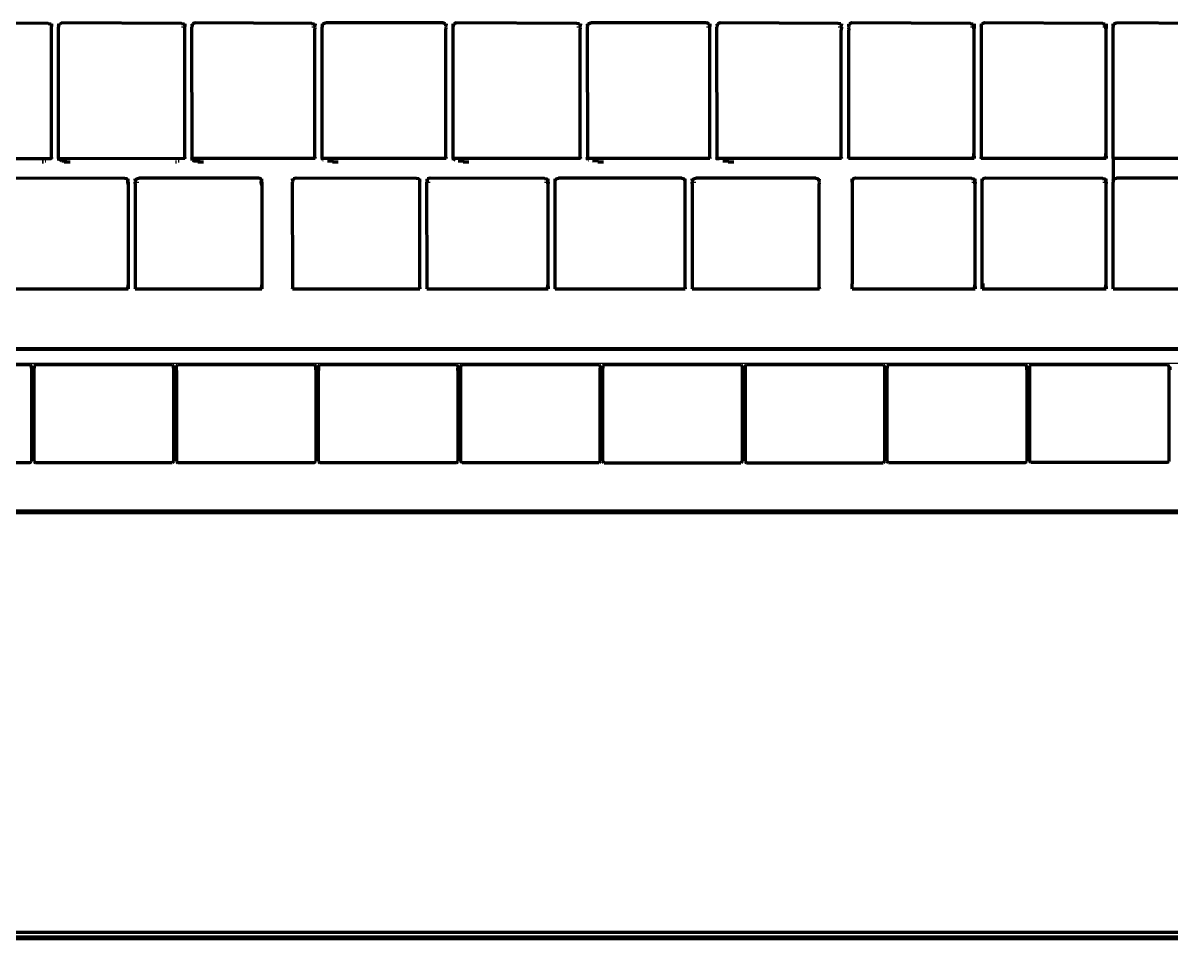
# Model space of a CAD drawing. Header units: millimetres. Extents: x 4307 to 31003, y 2809 to 20009.
# Drawn here: x 17508.6 to 17622.6, y 9454 to 9545 of the extents above; entities that cross this region are included whole.
import ezdxf

# ---------------------------------------------------------------- set-up
doc = ezdxf.new("R2010")
doc.units = ezdxf.units.MM
doc.layers.add('ProfileEdges', color=7, linetype='Continuous')

msp = doc.modelspace()

# ---------------------------------------------------------------- linework, layer by layer
for p, q in [((17511.06, 9544.88), (17511.31, 9544.88)), ((17511.31, 9544.88), (17511.4, 9544.88)), ((17511.4, 9544.54), (17511.31, 9544.54)), ((17512.08, 9544.88), (17512.17, 9544.88)), ((17524.3, 9544.88), (17524.56, 9544.88)), ((17524.64, 9544.54), (17524.3, 9544.54)), ((17524.56, 9544.88), (17524.64, 9544.88)), ((17525.33, 9544.88), (17525.41, 9544.88)), ((17525.41, 9544.88), (17525.67, 9544.88)), ((17537.23, 9544.88), (17537.49, 9544.88)), ((17537.58, 9544.54), (17537.23, 9544.54)), ((17537.49, 9544.88), (17537.58, 9544.88)), ((17538.26, 9544.88), (17538.35, 9544.88)), ((17538.35, 9544.54), (17538.26, 9544.54)), ((17538.35, 9544.88), (17538.6, 9544.88)), ((17550.24, 9544.88), (17550.5, 9544.88)), ((17550.5, 9544.88), (17550.58, 9544.88)), ((17550.58, 9544.54), (17550.5, 9544.54)), ((17551.27, 9544.88), (17551.36, 9544.88)), ((17551.36, 9544.88), (17551.61, 9544.88)), ((17563.56, 9544.88), (17563.82, 9544.88)), ((17563.91, 9544.54), (17563.56, 9544.54)), ((17563.82, 9544.88), (17563.91, 9544.88)), ((17564.59, 9544.88), (17564.68, 9544.88)), ((17564.68, 9544.54), (17564.59, 9544.54)), ((17564.68, 9544.88), (17564.93, 9544.88)), ((17576.43, 9544.88), (17576.68, 9544.88)), ((17576.77, 9544.54), (17576.43, 9544.54)), ((17576.68, 9544.88), (17576.77, 9544.88)), ((17577.46, 9544.88), (17577.54, 9544.88)), ((17577.54, 9544.54), (17577.46, 9544.54)), ((17577.54, 9544.88), (17577.8, 9544.88)), ((17589.5, 9544.88), (17589.76, 9544.88)), ((17589.84, 9544.54), (17589.5, 9544.54)), ((17589.76, 9544.88), (17589.84, 9544.88)), ((17590.53, 9544.88), (17590.61, 9544.88)), ((17590.61, 9544.54), (17590.53, 9544.54)), ((17590.61, 9544.88), (17590.87, 9544.88)), ((17602.66, 9544.88), (17602.81, 9544.88)), ((17602.93, 9544.54), (17602.66, 9544.54)), ((17602.87, 9544.86), (17603, 9544.88)), ((17603, 9544.54), (17602.93, 9544.54)), ((17603.69, 9544.88), (17603.77, 9544.88)), ((17603.77, 9544.88), (17604.03, 9544.88)), ((17615.78, 9544.88), (17615.93, 9544.88)), ((17616.05, 9544.54), (17615.78, 9544.54)), ((17615.99, 9544.86), (17616.12, 9544.88)), ((17616.12, 9544.54), (17616.05, 9544.54)), ((17616.8, 9544.88), (17616.89, 9544.88)), ((17616.89, 9544.54), (17616.8, 9544.54)), ((17616.89, 9544.88), (17617.15, 9544.88)), ((17518.68, 9529.52), (17506.66, 9529.48)), ((17547.63, 9529.52), (17535.41, 9529.48)), ((17560.36, 9529.52), (17548.74, 9529.48)), ((17602.77, 9529.52), (17590.97, 9529.48)), ((17615.78, 9529.52), (17603.88, 9529.48)), ((17519.02, 9529.48), (17518.94, 9529.48)), ((17518.94, 9529.15), (17519.02, 9529.15)), ((17519.79, 9529.48), (17519.71, 9529.48)), ((17519.71, 9529.15), (17520.05, 9529.15)), ((17532.21, 9529.48), (17519.79, 9529.48)), ((17532.29, 9529.48), (17532.21, 9529.48)), ((17532.22, 9529.15), (17532.29, 9529.15)), ((17535.41, 9529.48), (17535.33, 9529.48)), ((17547.97, 9529.48), (17547.89, 9529.48)), ((17547.89, 9529.15), (17547.97, 9529.15)), ((17548.74, 9529.48), (17548.66, 9529.48)), ((17548.66, 9529.15), (17549, 9529.15)), ((17560.36, 9529.15), (17560.65, 9529.15)), ((17560.7, 9529.48), (17560.62, 9529.48)), ((17560.65, 9529.15), (17560.7, 9529.15)), ((17561.48, 9529.48), (17561.39, 9529.48)), ((17561.39, 9529.15), (17561.48, 9529.15)), ((17574.24, 9529.48), (17561.48, 9529.48)), ((17574.33, 9529.48), (17574.24, 9529.48)), ((17575.1, 9529.48), (17575.01, 9529.48)), ((17575.01, 9529.15), (17575.36, 9529.15)), ((17587.56, 9529.48), (17575.1, 9529.48)), ((17587.64, 9529.48), (17587.56, 9529.48)), ((17590.97, 9529.48), (17590.89, 9529.48)), ((17590.89, 9529.15), (17590.97, 9529.15)), ((17602.77, 9529.15), (17603.06, 9529.15)), ((17603.11, 9529.48), (17603.02, 9529.48)), ((17603.06, 9529.15), (17603.11, 9529.15)), ((17603.88, 9529.48), (17603.79, 9529.48)), ((17603.79, 9529.15), (17603.88, 9529.15)), ((17615.78, 9529.15), (17616.07, 9529.15)), ((17616.12, 9529.48), (17616.03, 9529.48)), ((17616.07, 9529.15), (17616.12, 9529.15)), ((17616.8, 9529.48), (17616.89, 9529.48)), ((17616.8, 9529.15), (17616.89, 9529.15)), ((17616.89, 9529.48), (17628.79, 9529.48)), ((17481.43, 9512.47), (17683.2, 9512.47)), ((17683.2, 9511.14), (17481.43, 9511.14))]:
    msp.add_line(p, q)
at = {"layer": 'ProfileEdges', "lineweight": 211}
for p, q in [((17511.06, 9544.92), (17499.35, 9544.97)), ((17511.06, 9544.92), (17511.31, 9544.88)), ((17511.31, 9544.88), (17511.38, 9544.62)), ((17511.4, 9544.88), (17511.38, 9544.62)), ((17511.4, 9544.54), (17511.38, 9544.62)), ((17511.38, 9544.24), (17511.4, 9544.54)), ((17512.08, 9544.88), (17512.1, 9544.62)), ((17512.1, 9544.62), (17512.08, 9544.54)), ((17512.1, 9531.62), (17512.08, 9544.54)), ((17512.1, 9544.62), (17512.17, 9544.88)), ((17512.17, 9544.88), (17512.27, 9544.88)), ((17512.43, 9544.97), (17512.27, 9544.88)), ((17524.3, 9544.92), (17512.43, 9544.97)), ((17524.3, 9544.92), (17524.56, 9544.88)), ((17524.56, 9544.88), (17524.62, 9544.62)), ((17524.64, 9544.88), (17524.62, 9544.62)), ((17524.64, 9544.54), (17524.62, 9544.62)), ((17524.62, 9544.24), (17524.64, 9544.54)), ((17525.33, 9544.88), (17525.35, 9544.62)), ((17525.35, 9544.62), (17525.33, 9544.54)), ((17525.35, 9531.62), (17525.33, 9544.54)), ((17525.35, 9544.62), (17525.41, 9544.88)), ((17525.67, 9544.97), (17525.41, 9544.88)), ((17537.23, 9544.92), (17525.67, 9544.97)), ((17537.23, 9544.92), (17537.49, 9544.88)), ((17537.49, 9544.88), (17537.55, 9544.62)), ((17537.58, 9544.88), (17537.55, 9544.62)), ((17537.58, 9544.54), (17537.55, 9544.62)), ((17537.55, 9544.24), (17537.58, 9544.54)), ((17538.26, 9544.88), (17538.28, 9544.62)), ((17538.28, 9544.62), (17538.26, 9544.54)), ((17538.28, 9544.24), (17538.26, 9544.54)), ((17538.28, 9544.62), (17538.35, 9544.88)), ((17538.35, 9544.88), (17538.6, 9544.97)), ((17550.24, 9544.97), (17538.6, 9544.97)), ((17550.5, 9544.88), (17550.24, 9544.97)), ((17550.56, 9544.62), (17550.5, 9544.88)), ((17550.58, 9544.88), (17550.56, 9544.62)), ((17550.58, 9544.54), (17550.56, 9544.62)), ((17550.56, 9544.24), (17550.58, 9544.54)), ((17551.29, 9544.62), (17551.27, 9544.88)), ((17551.29, 9544.62), (17551.36, 9544.88)), ((17551.29, 9531.62), (17551.29, 9544.62)), ((17551.61, 9544.97), (17551.36, 9544.88)), ((17563.56, 9544.92), (17551.61, 9544.97)), ((17563.82, 9544.88), (17563.56, 9544.92)), ((17563.82, 9544.88), (17563.89, 9544.62)), ((17563.91, 9544.88), (17563.89, 9544.62)), ((17563.91, 9544.54), (17563.89, 9544.62)), ((17563.89, 9544.24), (17563.91, 9544.54)), ((17564.59, 9544.88), (17564.61, 9544.62)), ((17564.61, 9544.62), (17564.59, 9544.54)), ((17564.59, 9544.54), (17564.61, 9531.62)), ((17564.61, 9544.62), (17564.68, 9544.88)), ((17564.68, 9544.88), (17564.93, 9544.97)), ((17576.43, 9544.97), (17564.93, 9544.97)), ((17576.68, 9544.88), (17576.43, 9544.97)), ((17576.68, 9544.88), (17576.75, 9544.62)), ((17576.77, 9544.88), (17576.75, 9544.62)), ((17576.77, 9544.54), (17576.75, 9544.62)), ((17576.75, 9544.24), (17576.77, 9544.54)), ((17577.46, 9544.88), (17577.48, 9544.62)), ((17577.48, 9544.62), (17577.46, 9544.54)), ((17577.48, 9531.62), (17577.46, 9544.54)), ((17577.54, 9544.88), (17577.48, 9544.62)), ((17577.8, 9544.97), (17577.54, 9544.88)), ((17589.5, 9544.92), (17577.8, 9544.97)), ((17589.76, 9544.88), (17589.5, 9544.92)), ((17589.76, 9544.88), (17589.82, 9544.62)), ((17589.84, 9544.88), (17589.82, 9544.62)), ((17589.82, 9544.62), (17589.84, 9544.54)), ((17589.84, 9544.54), (17589.82, 9544.24)), ((17590.53, 9544.88), (17590.55, 9544.62)), ((17590.55, 9544.62), (17590.53, 9544.54)), ((17590.53, 9544.54), (17590.55, 9544.24)), ((17590.55, 9544.62), (17590.61, 9544.88)), ((17590.87, 9544.97), (17590.61, 9544.88)), ((17602.66, 9544.92), (17590.87, 9544.97)), ((17602.66, 9544.92), (17602.81, 9544.88)), ((17602.81, 9544.88), (17602.87, 9544.86)), ((17602.87, 9544.86), (17602.92, 9544.63)), ((17602.92, 9544.63), (17602.93, 9544.54)), ((17602.93, 9544.54), (17602.98, 9544.24)), ((17603, 9544.54), (17602.98, 9544.24)), ((17603, 9544.88), (17603, 9544.54)), ((17603.69, 9544.88), (17603.71, 9544.62)), ((17603.71, 9544.62), (17603.69, 9544.54)), ((17603.69, 9544.54), (17603.71, 9531.99)), ((17603.71, 9544.62), (17603.77, 9544.88)), ((17604.03, 9544.97), (17603.77, 9544.88)), ((17615.78, 9544.92), (17604.03, 9544.97)), ((17615.78, 9544.92), (17615.93, 9544.88)), ((17615.93, 9544.88), (17615.99, 9544.86)), ((17616.03, 9544.63), (17615.99, 9544.86)), ((17616.03, 9544.63), (17616.05, 9544.54)), ((17616.05, 9544.54), (17616.1, 9544.24)), ((17616.12, 9544.54), (17616.1, 9544.24)), ((17616.12, 9544.88), (17616.12, 9544.54)), ((17616.83, 9544.62), (17616.8, 9544.88)), ((17616.83, 9544.62), (17616.8, 9544.54)), ((17616.83, 9544.24), (17616.8, 9544.54)), ((17616.83, 9544.62), (17616.89, 9544.88)), ((17616.89, 9544.88), (17617.15, 9544.97)), ((17628.54, 9544.92), (17617.15, 9544.97)), ((17511.38, 9531.62), (17511.38, 9544.24)), ((17524.62, 9531.62), (17524.62, 9544.24)), ((17537.55, 9531.62), (17537.55, 9544.24)), ((17538.28, 9531.62), (17538.28, 9544.24)), ((17550.56, 9531.62), (17550.56, 9544.24)), ((17563.89, 9531.62), (17563.89, 9544.24)), ((17576.75, 9531.62), (17576.75, 9544.24)), ((17589.82, 9531.62), (17589.82, 9544.24)), ((17590.55, 9531.62), (17590.55, 9544.24)), ((17602.98, 9544.24), (17602.98, 9531.99)), ((17616.1, 9544.24), (17616.1, 9531.99)), ((17616.83, 9531.62), (17616.83, 9544.24)), ((17602.93, 9531.5), (17602.98, 9531.99)), ((17602.98, 9531.99), (17603, 9531.5)), ((17603.71, 9531.99), (17603.71, 9531.62)), ((17616.05, 9531.5), (17616.1, 9531.99)), ((17616.1, 9531.99), (17616.12, 9531.5)), ((17511.34, 9531.48), (17499.06, 9531.5)), ((17510.48, 9531.17), (17510.6, 9531.17)), ((17510.83, 9531.26), (17510.75, 9531.26)), ((17511.38, 9531.62), (17511.34, 9531.48)), ((17511.4, 9531.5), (17511.34, 9531.48)), ((17511.38, 9531.62), (17511.4, 9531.5)), ((17512.08, 9531.5), (17512.1, 9531.62)), ((17512.08, 9531.5), (17512.08, 9531.32)), ((17512.17, 9531.48), (17512.08, 9531.5)), ((17512.16, 9531.5), (17512.1, 9531.62)), ((17524.59, 9531.5), (17512.17, 9531.48)), ((17512.21, 9531.37), (17512.17, 9531.48)), ((17512.43, 9531.26), (17512.21, 9531.37)), ((17512.9, 9531.26), (17512.43, 9531.26)), ((17512.66, 9531.17), (17513.23, 9531.17)), ((17523.71, 9531.17), (17523.82, 9531.17)), ((17524.06, 9531.26), (17523.98, 9531.26)), ((17524.59, 9531.5), (17524.62, 9531.62)), ((17524.64, 9531.5), (17524.59, 9531.5)), ((17524.62, 9531.62), (17524.64, 9531.5)), ((17525.33, 9531.5), (17525.35, 9531.62)), ((17525.33, 9531.5), (17525.33, 9531.32)), ((17525.38, 9531.5), (17525.33, 9531.5)), ((17525.35, 9531.62), (17525.38, 9531.5)), ((17525.38, 9531.5), (17525.41, 9531.36)), ((17537.53, 9531.5), (17525.38, 9531.5)), ((17525.41, 9531.36), (17525.67, 9531.26)), ((17526.14, 9531.26), (17525.67, 9531.26)), ((17525.91, 9531.17), (17526.48, 9531.17)), ((17537.53, 9531.5), (17537.55, 9531.62)), ((17537.58, 9531.5), (17537.53, 9531.5)), ((17537.55, 9531.62), (17537.58, 9531.5)), ((17538.26, 9531.5), (17538.28, 9531.62)), ((17538.26, 9531.5), (17538.26, 9531.37)), ((17538.31, 9531.5), (17538.26, 9531.5)), ((17538.28, 9531.62), (17538.31, 9531.5)), ((17538.31, 9531.5), (17538.35, 9531.36)), ((17550.53, 9531.5), (17538.31, 9531.5)), ((17538.37, 9531.35), (17538.35, 9531.36)), ((17539.4, 9531.26), (17538.79, 9531.26)), ((17539.3, 9531.17), (17539.87, 9531.17)), ((17550.56, 9531.62), (17550.53, 9531.5)), ((17550.58, 9531.5), (17550.53, 9531.5)), ((17550.56, 9531.62), (17550.58, 9531.5)), ((17551.27, 9531.5), (17551.29, 9531.62)), ((17551.27, 9531.5), (17551.27, 9531.36)), ((17551.34, 9531.5), (17551.27, 9531.5)), ((17551.34, 9531.5), (17551.29, 9531.62)), ((17551.4, 9531.37), (17551.34, 9531.5)), ((17563.86, 9531.5), (17551.34, 9531.5)), ((17551.51, 9531.32), (17551.4, 9531.37)), ((17552.38, 9531.26), (17551.77, 9531.26)), ((17552.26, 9531.17), (17552.83, 9531.17)), ((17563.86, 9531.5), (17563.89, 9531.62)), ((17563.91, 9531.5), (17563.86, 9531.5)), ((17563.89, 9531.62), (17563.91, 9531.5)), ((17564.59, 9531.5), (17564.61, 9531.62)), ((17564.59, 9531.5), (17564.59, 9531.37)), ((17564.64, 9531.5), (17564.59, 9531.5)), ((17564.64, 9531.5), (17564.61, 9531.62)), ((17564.68, 9531.36), (17564.64, 9531.5)), ((17576.72, 9531.5), (17564.64, 9531.5)), ((17564.7, 9531.35), (17564.68, 9531.36)), ((17565.72, 9531.27), (17565.12, 9531.26)), ((17565.64, 9531.17), (17566.21, 9531.17)), ((17576.75, 9531.62), (17576.72, 9531.5)), ((17576.77, 9531.5), (17576.72, 9531.5)), ((17576.75, 9531.62), (17576.77, 9531.5)), ((17577.46, 9531.5), (17577.48, 9531.62)), ((17577.46, 9531.5), (17577.46, 9531.37)), ((17577.51, 9531.5), (17577.46, 9531.5)), ((17577.48, 9531.62), (17577.51, 9531.5)), ((17577.51, 9531.5), (17577.54, 9531.36)), ((17589.79, 9531.5), (17577.51, 9531.5)), ((17578.65, 9531.26), (17578.04, 9531.26)), ((17578.57, 9531.17), (17579.14, 9531.17)), ((17589.82, 9531.62), (17589.79, 9531.5)), ((17589.84, 9531.5), (17589.79, 9531.5)), ((17589.82, 9531.62), (17589.84, 9531.5)), ((17590.53, 9531.5), (17590.55, 9531.62)), ((17590.6, 9531.5), (17590.53, 9531.5)), ((17590.6, 9531.5), (17590.55, 9531.62)), ((17602.93, 9531.5), (17590.6, 9531.5)), ((17603, 9531.5), (17602.93, 9531.5)), ((17603.69, 9531.5), (17603.71, 9531.62)), ((17603.76, 9531.5), (17603.69, 9531.5)), ((17603.76, 9531.5), (17603.71, 9531.62)), ((17616.05, 9531.5), (17603.76, 9531.5)), ((17616.12, 9531.5), (17616.05, 9531.5)), ((17616.8, 9531.5), (17616.83, 9531.62)), ((17616.88, 9531.5), (17616.8, 9531.5)), ((17616.8, 9531.5), (17616.8, 9529.48)), ((17616.88, 9531.5), (17616.83, 9531.62)), ((17628.81, 9531.5), (17616.88, 9531.5)), ((17518.68, 9529.52), (17506.92, 9529.57)), ((17518.94, 9529.48), (17518.68, 9529.52)), ((17519.79, 9529.48), (17520.05, 9529.57)), ((17531.95, 9529.57), (17520.05, 9529.57)), ((17532.21, 9529.48), (17531.95, 9529.57)), ((17535.67, 9529.57), (17535.41, 9529.48)), ((17547.63, 9529.52), (17535.67, 9529.57)), ((17547.89, 9529.48), (17547.63, 9529.52)), ((17549, 9529.57), (17548.74, 9529.48)), ((17560.36, 9529.52), (17549, 9529.57)), ((17560.36, 9529.52), (17560.62, 9529.48)), ((17561.48, 9529.48), (17561.73, 9529.57)), ((17573.99, 9529.57), (17561.73, 9529.57)), ((17573.99, 9529.57), (17574.24, 9529.48)), ((17575.1, 9529.48), (17575.36, 9529.57)), ((17587.3, 9529.57), (17575.36, 9529.57)), ((17587.3, 9529.57), (17587.56, 9529.48)), ((17591.23, 9529.57), (17590.97, 9529.48)), ((17602.77, 9529.52), (17591.23, 9529.57)), ((17602.77, 9529.52), (17603.02, 9529.48)), ((17604.14, 9529.57), (17603.88, 9529.48)), ((17615.78, 9529.52), (17604.14, 9529.57)), ((17615.78, 9529.52), (17616.03, 9529.48)), ((17616.89, 9529.48), (17617.15, 9529.57)), ((17628.54, 9529.57), (17617.15, 9529.57)), ((17518.94, 9529.48), (17518.94, 9529.15)), ((17518.94, 9529.15), (17519, 9528.85)), ((17519.02, 9529.15), (17519, 9528.85)), ((17519, 9528.85), (17519, 9519.07)), ((17519.02, 9529.15), (17519.02, 9529.48)), ((17519.73, 9529.22), (17519.71, 9529.48)), ((17519.71, 9529.15), (17519.73, 9529.22)), ((17519.73, 9528.85), (17519.71, 9529.15)), ((17519.73, 9529.22), (17519.79, 9529.48)), ((17519.73, 9518.7), (17519.73, 9528.85)), ((17532.21, 9529.48), (17532.21, 9529.24)), ((17532.22, 9529.15), (17532.21, 9529.24)), ((17532.27, 9528.85), (17532.22, 9529.15)), ((17532.29, 9529.15), (17532.27, 9528.85)), ((17532.27, 9528.85), (17532.27, 9519.07)), ((17532.29, 9529.15), (17532.29, 9529.48)), ((17535.35, 9529.22), (17535.33, 9529.48)), ((17535.33, 9529.15), (17535.35, 9529.22)), ((17535.35, 9518.7), (17535.33, 9529.15)), ((17535.35, 9529.22), (17535.41, 9529.48)), ((17547.89, 9529.48), (17547.95, 9529.22)), ((17547.95, 9529.22), (17547.97, 9529.48)), ((17547.97, 9529.15), (17547.95, 9529.22)), ((17547.95, 9528.85), (17547.97, 9529.15)), ((17547.95, 9518.7), (17547.95, 9528.85)), ((17548.66, 9529.48), (17548.68, 9529.22)), ((17548.66, 9529.15), (17548.68, 9529.22)), ((17548.68, 9518.7), (17548.66, 9529.15)), ((17548.68, 9529.22), (17548.74, 9529.48)), ((17560.62, 9529.48), (17560.65, 9529.15)), ((17560.65, 9529.15), (17560.68, 9528.85)), ((17560.7, 9529.15), (17560.68, 9528.85)), ((17560.68, 9528.85), (17560.68, 9519.07)), ((17560.7, 9529.15), (17560.7, 9529.48)), ((17561.41, 9529.22), (17561.39, 9529.48)), ((17561.39, 9529.15), (17561.41, 9529.22)), ((17561.41, 9528.85), (17561.39, 9529.15)), ((17561.41, 9529.22), (17561.48, 9529.48)), ((17561.41, 9518.7), (17561.41, 9528.85)), ((17574.31, 9529.22), (17574.24, 9529.48)), ((17574.31, 9529.22), (17574.33, 9529.48)), ((17574.33, 9529.15), (17574.31, 9529.22)), ((17574.31, 9528.85), (17574.33, 9529.15)), ((17574.31, 9518.7), (17574.31, 9528.85)), ((17575.04, 9529.22), (17575.01, 9529.48)), ((17575.01, 9529.15), (17575.04, 9529.22)), ((17575.04, 9528.85), (17575.01, 9529.15)), ((17575.04, 9529.22), (17575.1, 9529.48)), ((17575.04, 9518.7), (17575.04, 9528.85)), ((17587.62, 9529.22), (17587.56, 9529.48)), ((17587.62, 9529.22), (17587.64, 9529.48)), ((17587.64, 9529.15), (17587.62, 9529.22)), ((17587.62, 9528.85), (17587.64, 9529.15)), ((17587.62, 9518.7), (17587.62, 9528.85)), ((17590.91, 9529.22), (17590.89, 9529.48)), ((17590.89, 9529.15), (17590.91, 9529.22)), ((17590.89, 9529.15), (17590.91, 9519.07)), ((17590.97, 9529.48), (17590.91, 9529.22)), ((17603.02, 9529.48), (17603.06, 9529.15)), ((17603.06, 9529.15), (17603.09, 9528.85)), ((17603.11, 9529.15), (17603.09, 9528.85)), ((17603.09, 9528.85), (17603.09, 9519.07)), ((17603.11, 9529.15), (17603.11, 9529.48)), ((17603.81, 9529.22), (17603.79, 9529.48)), ((17603.79, 9529.15), (17603.81, 9529.22)), ((17603.81, 9518.7), (17603.79, 9529.15)), ((17603.81, 9529.22), (17603.88, 9529.48)), ((17616.03, 9529.48), (17616.07, 9529.15)), ((17616.07, 9529.15), (17616.1, 9528.85)), ((17616.12, 9529.15), (17616.1, 9528.85)), ((17616.1, 9528.85), (17616.1, 9519.07)), ((17616.12, 9529.15), (17616.12, 9529.48)), ((17616.8, 9529.31), (17616.89, 9529.48)), ((17616.8, 9529.48), (17616.8, 9529.31)), ((17616.8, 9529.31), (17616.83, 9529.22)), ((17616.83, 9529.22), (17616.8, 9529.15)), ((17616.83, 9528.85), (17616.8, 9529.15)), ((17616.83, 9518.7), (17616.83, 9528.85)), ((17506.65, 9518.58), (17518.92, 9518.58)), ((17518.92, 9518.58), (17518.94, 9518.68)), ((17518.92, 9518.58), (17519.02, 9518.58)), ((17519, 9519.07), (17518.94, 9518.68)), ((17519, 9519.07), (17519.02, 9518.58)), ((17519.71, 9518.58), (17519.73, 9518.7)), ((17519.71, 9518.58), (17519.78, 9518.58)), ((17519.78, 9518.58), (17519.73, 9518.7)), ((17519.78, 9518.58), (17532.19, 9518.58)), ((17532.19, 9518.58), (17532.21, 9518.68)), ((17532.19, 9518.58), (17532.29, 9518.58)), ((17532.27, 9519.07), (17532.21, 9518.68)), ((17532.27, 9519.07), (17532.29, 9518.58)), ((17535.33, 9518.58), (17535.35, 9518.7)), ((17535.33, 9518.58), (17535.4, 9518.58)), ((17535.4, 9518.58), (17535.35, 9518.7)), ((17535.4, 9518.58), (17547.92, 9518.58)), ((17547.92, 9518.58), (17547.95, 9518.7)), ((17547.92, 9518.58), (17547.97, 9518.58)), ((17547.95, 9518.7), (17547.97, 9518.58)), ((17548.66, 9518.58), (17548.68, 9518.7)), ((17548.66, 9518.58), (17548.71, 9518.58)), ((17548.68, 9518.7), (17548.71, 9518.58)), ((17548.71, 9518.58), (17560.6, 9518.58)), ((17560.6, 9518.58), (17560.62, 9518.68)), ((17560.6, 9518.58), (17560.7, 9518.58)), ((17560.68, 9519.07), (17560.62, 9518.68)), ((17560.68, 9519.07), (17560.7, 9518.58)), ((17561.39, 9518.58), (17561.41, 9518.7)), ((17561.39, 9518.58), (17561.46, 9518.58)), ((17561.46, 9518.58), (17561.41, 9518.7)), ((17561.46, 9518.58), (17574.28, 9518.58)), ((17574.28, 9518.58), (17574.31, 9518.7)), ((17574.28, 9518.58), (17574.33, 9518.58)), ((17574.31, 9518.7), (17574.33, 9518.58)), ((17575.01, 9518.58), (17575.04, 9518.7)), ((17575.01, 9518.58), (17575.09, 9518.58)), ((17575.09, 9518.58), (17575.04, 9518.7)), ((17575.09, 9518.58), (17587.59, 9518.58)), ((17587.59, 9518.58), (17587.62, 9518.7)), ((17587.59, 9518.58), (17587.64, 9518.58)), ((17587.62, 9518.7), (17587.64, 9518.58)), ((17590.89, 9518.58), (17590.91, 9518.7)), ((17590.89, 9518.58), (17590.94, 9518.58)), ((17590.91, 9518.7), (17590.91, 9519.07)), ((17590.94, 9518.58), (17590.91, 9518.7)), ((17590.94, 9518.58), (17603, 9518.58)), ((17603, 9518.58), (17603.02, 9518.68)), ((17603, 9518.58), (17603.11, 9518.58)), ((17603.09, 9519.07), (17603.02, 9518.68)), ((17603.09, 9519.07), (17603.11, 9518.58)), ((17603.79, 9518.58), (17603.81, 9518.7)), ((17603.79, 9518.58), (17603.84, 9518.58)), ((17603.84, 9518.58), (17603.81, 9518.7)), ((17603.84, 9518.58), (17603.88, 9518.58)), ((17603.88, 9519.09), (17603.88, 9518.58)), ((17603.88, 9518.58), (17616.02, 9518.58)), ((17616.02, 9518.58), (17616.03, 9518.68)), ((17616.02, 9518.58), (17616.12, 9518.58)), ((17616.1, 9519.07), (17616.03, 9518.68)), ((17616.1, 9519.07), (17616.12, 9518.58)), ((17616.8, 9518.58), (17616.83, 9518.7)), ((17616.8, 9518.58), (17616.85, 9518.58)), ((17616.85, 9518.58), (17616.83, 9518.7)), ((17616.85, 9518.58), (17628.77, 9518.58)), ((17683.2, 9512.6), (17481.43, 9512.6)), ((17495.68, 9511.04), (17509.25, 9511.04)), ((17509.25, 9511.04), (17509.39, 9510.89)), ((17509.39, 9510.7), (17509.39, 9510.89)), ((17509.39, 9510.7), (17509.67, 9510.7)), ((17509.39, 9510.7), (17509.39, 9501.43)), ((17509.8, 9511.04), (17509.67, 9510.89)), ((17509.67, 9510.89), (17509.67, 9510.7)), ((17509.67, 9510.7), (17509.8, 9510.7)), ((17509.67, 9501.43), (17509.67, 9510.7)), ((17509.8, 9511.04), (17523.37, 9511.04)), ((17523.37, 9511.04), (17523.51, 9510.89)), ((17523.51, 9510.7), (17523.51, 9510.89)), ((17523.51, 9510.7), (17523.79, 9510.7)), ((17523.51, 9510.7), (17523.51, 9501.43)), ((17523.79, 9510.89), (17523.92, 9511.04)), ((17523.79, 9510.7), (17523.79, 9510.89)), ((17523.79, 9510.46), (17523.79, 9510.7)), ((17523.79, 9510.46), (17523.79, 9501.43)), ((17523.92, 9511.04), (17537.49, 9511.04)), ((17537.49, 9511.04), (17537.63, 9510.89)), ((17537.49, 9510.7), (17537.63, 9510.7)), ((17537.63, 9510.89), (17537.63, 9510.7)), ((17537.63, 9510.7), (17537.91, 9510.7)), ((17537.63, 9510.7), (17537.63, 9501.43)), ((17537.9, 9510.89), (17538.04, 9511.04)), ((17537.9, 9510.89), (17537.91, 9510.7)), ((17537.91, 9510.7), (17537.9, 9510.46)), ((17537.9, 9501.43), (17537.9, 9510.46)), ((17538.04, 9511.04), (17551.61, 9511.04)), ((17551.61, 9511.04), (17551.75, 9510.89)), ((17551.75, 9510.89), (17551.75, 9510.7)), ((17551.75, 9510.7), (17552.02, 9510.7)), ((17551.75, 9510.46), (17551.75, 9510.7)), ((17551.75, 9510.46), (17551.75, 9501.43)), ((17552.02, 9510.89), (17552.16, 9511.04)), ((17552.02, 9510.89), (17552.02, 9510.7)), ((17552.02, 9510.7), (17552.16, 9510.7)), ((17552.02, 9510.7), (17552.02, 9501.43)), ((17552.16, 9511.04), (17565.73, 9511.04)), ((17565.73, 9511.04), (17565.87, 9510.89)), ((17565.73, 9510.7), (17565.87, 9510.7)), ((17565.87, 9510.89), (17565.87, 9510.7)), ((17565.87, 9510.7), (17566.14, 9510.7)), ((17565.87, 9501.43), (17565.87, 9510.7)), ((17566.28, 9511.04), (17566.14, 9510.89)), ((17566.14, 9510.89), (17566.14, 9510.7)), ((17566.14, 9501.43), (17566.14, 9510.7)), ((17566.28, 9511.04), (17579.85, 9511.04)), ((17579.85, 9511.04), (17579.99, 9510.89)), ((17579.85, 9510.7), (17579.99, 9510.7)), ((17579.99, 9510.89), (17579.99, 9510.7)), ((17579.99, 9510.7), (17580.26, 9510.7)), ((17579.99, 9510.7), (17579.99, 9501.43)), ((17580.26, 9510.89), (17580.4, 9511.04)), ((17580.26, 9510.89), (17580.26, 9510.7)), ((17580.26, 9510.7), (17580.4, 9510.7)), ((17580.26, 9510.7), (17580.26, 9501.43)), ((17580.4, 9511.04), (17593.97, 9511.04)), ((17593.97, 9511.04), (17594.11, 9510.89)), ((17593.97, 9510.7), (17594.11, 9510.7)), ((17594.11, 9510.89), (17594.11, 9510.7)), ((17594.11, 9510.7), (17594.38, 9510.7)), ((17594.11, 9510.7), (17594.11, 9501.43)), ((17594.52, 9511.04), (17594.38, 9510.89)), ((17594.38, 9510.89), (17594.38, 9510.7)), ((17594.38, 9510.7), (17594.52, 9510.7)), ((17594.38, 9501.43), (17594.38, 9510.7)), ((17594.52, 9511.04), (17608.09, 9511.04)), ((17608.09, 9511.04), (17608.23, 9510.89)), ((17608.09, 9510.7), (17608.23, 9510.7)), ((17608.23, 9510.7), (17608.23, 9510.89)), ((17608.23, 9510.7), (17608.5, 9510.7)), ((17608.23, 9510.7), (17608.23, 9501.43)), ((17608.64, 9511.04), (17608.5, 9510.89)), ((17608.5, 9510.89), (17608.5, 9510.7)), ((17608.5, 9510.7), (17608.64, 9510.7)), ((17608.5, 9510.7), (17608.5, 9501.43)), ((17608.64, 9511.04), (17622.21, 9511.04)), ((17622.21, 9511.04), (17622.35, 9510.89)), ((17622.21, 9510.7), (17622.35, 9510.7)), ((17622.35, 9510.89), (17622.35, 9510.7)), ((17622.35, 9510.7), (17622.62, 9510.7)), ((17622.35, 9510.7), (17622.35, 9501.43)), ((17509.25, 9501.29), (17495.68, 9501.29)), ((17509.25, 9501.29), (17509.39, 9501.43)), ((17509.67, 9501.43), (17509.8, 9501.29)), ((17523.37, 9501.29), (17509.8, 9501.29)), ((17523.51, 9501.43), (17523.37, 9501.29)), ((17523.79, 9501.43), (17523.92, 9501.29)), ((17537.49, 9501.29), (17523.92, 9501.29)), ((17537.49, 9501.29), (17537.63, 9501.43)), ((17537.9, 9501.43), (17538.04, 9501.29)), ((17551.61, 9501.29), (17538.04, 9501.29)), ((17551.61, 9501.29), (17551.75, 9501.43)), ((17552.16, 9501.29), (17552.02, 9501.43)), ((17565.73, 9501.29), (17552.16, 9501.29)), ((17565.87, 9501.43), (17565.73, 9501.29)), ((17566.28, 9501.29), (17566.14, 9501.43)), ((17566.28, 9501.29), (17579.85, 9501.29)), ((17579.99, 9501.43), (17579.85, 9501.29)), ((17580.26, 9501.43), (17580.4, 9501.29)), ((17580.4, 9501.29), (17593.97, 9501.29)), ((17594.11, 9501.43), (17593.97, 9501.29)), ((17594.52, 9501.29), (17594.38, 9501.43)), ((17608.09, 9501.29), (17594.52, 9501.29)), ((17608.09, 9501.29), (17608.23, 9501.43)), ((17608.64, 9501.31), (17608.5, 9501.43)), ((17622.21, 9501.31), (17608.64, 9501.31)), ((17622.21, 9501.31), (17622.35, 9501.43)), ((17449.2, 9496.5), (17748.42, 9496.5)), ((17748.25, 9496.32), (17449.37, 9496.32)), ((17921.82, 9454.62), (17436.77, 9454.62)), ((17903.46, 9453.99), (17436.7, 9454)), ((17455.14, 9454.22), (17903.44, 9454.22))]:
    msp.add_line(p, q, dxfattribs=at)

doc.saveas('drawing.dxf')
